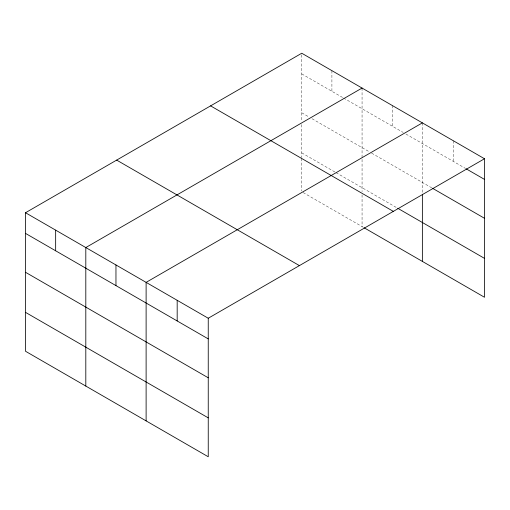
<?xml version="1.0" encoding="UTF-8"?>
<svg xmlns="http://www.w3.org/2000/svg" width="510" height="510" viewBox="0 0 510 510"><rect width="100%" height="100%" fill="white"/><g stroke="black" fill="none" stroke-linecap="round" stroke-linejoin="round"><path stroke-width="0.38" stroke-dasharray="2.55 1.91" d="M301.754 73.893L342.873 97.633M343.555 98.028L403.18 132.447M405.922 134.034L465.592 168.485M301.754 112.786L309.289 117.141M312.031 118.722L368.915 151.559M371.656 153.147L431.823 187.884M301.754 152.86L335.331 172.252M336.02 172.648L397.009 207.857M303.125 192.55L363.432 227.364M453.435 140.811L453.435 161.466M422.369 122.878L422.369 193.424M392.215 105.468L392.215 126.117M362.062 88.058L362.062 191.652M362.062 194.826L362.062 226.574M331.908 70.648L331.908 91.303M301.754 54.831L301.754 121.431M301.754 124.574L301.754 157.628M301.754 158.419L301.754 190.963"/><path stroke-width="0.76" d="M484.5 158.75L301.754 53.238L25.5 212.734L25.5 351.25L208.246 456.762L208.246 318.24L484.5 158.75L484.5 297.266L364.114 227.766M362.062 88.058L85.807 247.554L85.807 386.07M422.369 122.878L146.115 282.368L146.115 420.89M466.267 168.874L484.5 179.399M432.499 188.273L484.5 218.293M397.698 208.252L484.5 258.372M210.592 105.876L393.337 211.382M116.662 160.102L299.408 265.608M25.5 212.734L208.246 318.24M25.5 233.382L208.246 338.895M25.5 272.283L208.246 377.789M25.5 312.356L208.246 417.862M422.369 194.208L422.369 261.394M177.18 300.307L177.18 320.956M115.961 264.958L115.961 285.613M55.654 230.144L55.654 250.792"/></g></svg>
